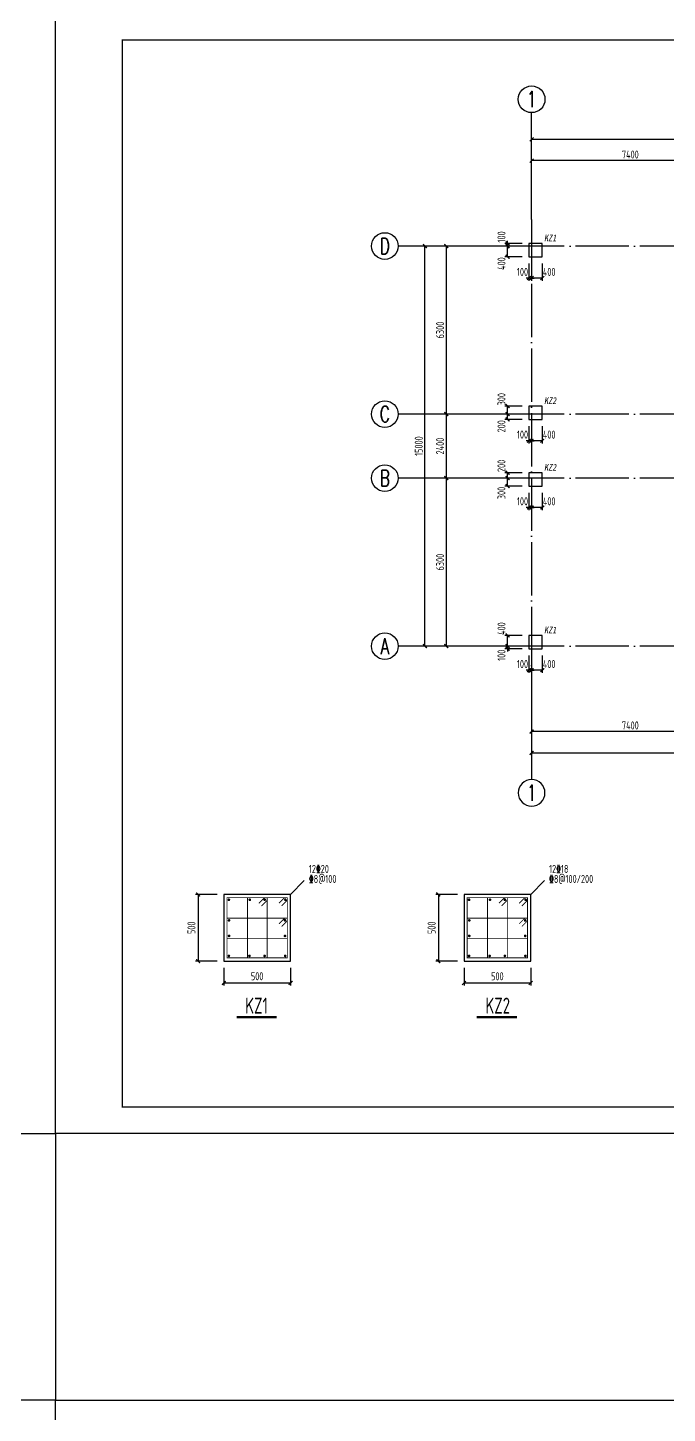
# Model space of a CAD drawing. Extents: x 9731685 to 18866768, y -962146 to 194094.
# Drawn here: x 9776014 to 9799983, y -59194 to -7251 of the extents above; entities that cross this region are included whole.
import ezdxf
from ezdxf.enums import TextEntityAlignment as Align

# ---------------------------------------------------------------- set-up
doc = ezdxf.new("R2010")
doc.units = 0
doc.header["$LTSCALE"] = 1000
doc.linetypes.add('DOTE', pattern=[2.42, 2, -0.2, 0.02, -0.2])
doc.layers.get('0').update_dxf_attribs({"linetype": 'CONTINUOUS'})
doc.layers.get('Defpoints').update_dxf_attribs({"linetype": 'CONTINUOUS'})
for name, color, linetype in [('AXIS', 1, 'DOTE'), ('AXIS_DIM', 3, 'CONTINUOUS'), ('AXIS_NUM', 7, 'CONTINUOUS'), ('BEAM_DE_TEXT', 7, 'CONTINUOUS'), ('BORDER', 7, 'CONTINUOUS'), ('COLU', 7, 'CONTINUOUS'), ('COLU_DIM', 3, 'CONTINUOUS'), ('DIM', 3, 'CONTINUOUS'), ('PUB_TEXT', 7, 'CONTINUOUS'), ('TEXT', 7, 'CONTINUOUS'), ('柱', 2, 'CONTINUOUS'), ('柱__纵筋', 1, 'CONTINUOUS'), ('柱__钢筋标注', 7, 'CONTINUOUS')]:
    doc.layers.add(name, color=color, linetype=linetype)
doc.styles.add('STYLE3', font='simhei.ttf', dxfattribs={"width": 0.9})
doc.styles.add('TSSD_Axis', font='Complex.shx', dxfattribs={"width": 0.7, "bigfont": 'hztxt.shx'})
doc.styles.add('TSSD_Dimension', font='Tssdeng.shx', dxfattribs={"width": 0.7, "bigfont": 'hztxt.shx'})
doc.styles.add('TSSD_Rein', font='Tssdeng.shx', dxfattribs={"width": 0.7, "bigfont": 'hztxt.shx'})
doc.dimstyles.new('TSSD_100_100$0', dxfattribs={"dimtxt": 300, "dimasz": 100, "dimexe": 100, "dimexo": 250, "dimgap": 80, "dimtad": 1, "dimdec": 0, "dimzin": 0, "dimdsep": 46, "dimtxsty": 'TSSD_Dimension', "dimblk1": 'ARCHTICK', "dimblk2": 'ARCHTICK', "dimsah": 1, "dimcen": 0, "dimclrd": 3, "dimclre": 256, "dimclrt": 7, "dimadec": 1, "dimazin": 0, "dimtfac": 1, "dimtdec": 0, "dimtix": 1, "dimtmove": 2, "dimatfit": 3, "dimldrblk": 'ARCHTICK', "dimfxl": 1, "dimtolj": 1, "dimtzin": 0, "dimarcsym": 0})
doc.dimstyles.new('TSSD_20_100', dxfattribs={"dimtxt": 300, "dimasz": 100, "dimexe": 100, "dimexo": 250, "dimgap": 100, "dimtad": 1, "dimdec": 0, "dimlfac": 0.2, "dimzin": 0, "dimdsep": 46, "dimtxsty": 'TSSD_Dimension', "dimblk": 'ARCHTICK', "dimcen": 0, "dimclrt": 7, "dimadec": 0, "dimazin": 0, "dimtfac": 1, "dimtdec": 0, "dimtix": 1, "dimtmove": 2, "dimatfit": 3, "dimldrblk": 'ARCHTICK', "dimfxl": 1, "dimtolj": 1, "dimtzin": 0, "dimarcsym": 0})

# ---------------------------------------------------------------- blocks, each defined once
blk = doc.blocks.new('ts_axno')
at = {"color": 0, "linetype": 'ByBlock', "lineweight": -2}
blk.add_circle((0, 0), 0.5, dxfattribs=at)
at = {"color": 0, "linetype": 'ByBlock', "lineweight": -2, "style": 'TSSD_Axis', "width": 0.7}
blk.add_attdef('A', text='', height=0.6, dxfattribs=at).set_placement((0, 0), align=Align.MIDDLE_CENTER)
blk = doc.blocks.new('_ArchTick')
at = {"color": 0, "linetype": 'ByBlock', "const_width": 0.5}
blk.add_lwpolyline([(-0.71, -0.71), (0.71, 0.71)], dxfattribs=at)
blk = doc.blocks.new('*D177')
at = {"layer": 'AXIS_DIM', "lineweight": -2}
for p, q in [((9794899, -14185), (9794899, -12135)), ((9802299, -14185), (9802299, -12135))]:
    blk.add_line(p, q, dxfattribs=at)
at = {"layer": 'AXIS_DIM', "color": 3, "lineweight": -2}
blk.add_line((9802299, -12235), (9794899, -12235), dxfattribs=at)
at = {"layer": 'Defpoints', "color": 0}
for p in [(9794899, -12235), (9794899, -14435), (9802299, -14435)]:
    blk.add_point(p, dxfattribs=at)
at = {"layer": 'AXIS_DIM', "color": 3, "lineweight": -2, "xscale": 100, "yscale": 100, "zscale": 100, "rotation": 180}
blk.add_blockref('_ArchTick', (9794899, -12235), dxfattribs=at)
at = {"layer": 'AXIS_DIM', "color": 3, "lineweight": -2, "xscale": 100, "yscale": 100, "zscale": 100}
blk.add_blockref('_ArchTick', (9802299, -12235), dxfattribs=at)
at = {"layer": 'AXIS_DIM', "color": 7, "insert": (9798599, -12005), "char_height": 300, "attachment_point": 5, "style": 'TSSD_Dimension'}
blk.add_mtext('\\A1;7400', dxfattribs=at)
blk = doc.blocks.new('*D178')
at = {"layer": 'AXIS_DIM', "lineweight": -2}
for p, q in [((9794899, -14185), (9794899, -11335)), ((9816899, -14185), (9816899, -11335))]:
    blk.add_line(p, q, dxfattribs=at)
at = {"layer": 'AXIS_DIM', "color": 3, "lineweight": -2}
blk.add_line((9794899, -11435), (9816899, -11435), dxfattribs=at)
at = {"layer": 'Defpoints', "color": 0}
for p in [(9816899, -11435), (9794899, -14435), (9816899, -14435)]:
    blk.add_point(p, dxfattribs=at)
at = {"layer": 'AXIS_DIM', "color": 3, "lineweight": -2, "xscale": 100, "yscale": 100, "zscale": 100, "rotation": 180}
blk.add_blockref('_ArchTick', (9794899, -11435), dxfattribs=at)
at = {"layer": 'AXIS_DIM', "color": 3, "lineweight": -2, "xscale": 100, "yscale": 100, "zscale": 100}
blk.add_blockref('_ArchTick', (9816899, -11435), dxfattribs=at)
at = {"layer": 'AXIS_DIM', "color": 7, "insert": (9805899, -11205), "char_height": 300, "attachment_point": 5, "style": 'TSSD_Dimension'}
blk.add_mtext('\\A1;22000', dxfattribs=at)
blk = doc.blocks.new('*D179')
at = {"layer": 'AXIS_DIM', "lineweight": -2}
for p, q in [((9793649, -15435), (9791599, -15435)), ((9793649, -21735), (9791599, -21735))]:
    blk.add_line(p, q, dxfattribs=at)
at = {"layer": 'AXIS_DIM', "color": 3, "lineweight": -2}
blk.add_line((9791699, -15435), (9791699, -21735), dxfattribs=at)
at = {"layer": 'Defpoints', "color": 0}
for p in [(9793899, -15435), (9791699, -21735), (9793899, -21735)]:
    blk.add_point(p, dxfattribs=at)
at = {"layer": 'AXIS_DIM', "color": 3, "lineweight": -2, "xscale": 100, "yscale": 100, "zscale": 100}
for p, rotation in [((9791699, -15435), 90), ((9791699, -21735), 270)]:
    blk.add_blockref('_ArchTick', p, dxfattribs=dict(at, rotation=rotation))
at = {"layer": 'AXIS_DIM', "color": 7, "insert": (9791469, -18585), "char_height": 300, "attachment_point": 5, "rotation": 90, "style": 'TSSD_Dimension'}
blk.add_mtext('\\A1;6300', dxfattribs=at)
blk = doc.blocks.new('*D180')
at = {"layer": 'AXIS_DIM', "lineweight": -2}
for p, q in [((9793649, -21735), (9791599, -21735)), ((9793649, -24135), (9791599, -24135))]:
    blk.add_line(p, q, dxfattribs=at)
at = {"layer": 'AXIS_DIM', "color": 3, "lineweight": -2}
blk.add_line((9791699, -21735), (9791699, -24135), dxfattribs=at)
at = {"layer": 'Defpoints', "color": 0}
for p in [(9793899, -21735), (9791699, -24135), (9793899, -24135)]:
    blk.add_point(p, dxfattribs=at)
at = {"layer": 'AXIS_DIM', "color": 3, "lineweight": -2, "xscale": 100, "yscale": 100, "zscale": 100}
for p, rotation in [((9791699, -21735), 90), ((9791699, -24135), 270)]:
    blk.add_blockref('_ArchTick', p, dxfattribs=dict(at, rotation=rotation))
at = {"layer": 'AXIS_DIM', "color": 7, "insert": (9791469, -22935), "char_height": 300, "attachment_point": 5, "rotation": 90, "style": 'TSSD_Dimension'}
blk.add_mtext('\\A1;2400', dxfattribs=at)
blk = doc.blocks.new('*D181')
at = {"layer": 'AXIS_DIM', "lineweight": -2}
for p, q in [((9793649, -24135), (9791599, -24135)), ((9793649, -30435), (9791599, -30435))]:
    blk.add_line(p, q, dxfattribs=at)
at = {"layer": 'AXIS_DIM', "color": 3, "lineweight": -2}
blk.add_line((9791699, -24135), (9791699, -30435), dxfattribs=at)
at = {"layer": 'Defpoints', "color": 0}
for p in [(9793899, -24135), (9791699, -30435), (9793899, -30435)]:
    blk.add_point(p, dxfattribs=at)
at = {"layer": 'AXIS_DIM', "color": 3, "lineweight": -2, "xscale": 100, "yscale": 100, "zscale": 100}
for p, rotation in [((9791699, -24135), 90), ((9791699, -30435), 270)]:
    blk.add_blockref('_ArchTick', p, dxfattribs=dict(at, rotation=rotation))
at = {"layer": 'AXIS_DIM', "color": 7, "insert": (9791469, -27285), "char_height": 300, "attachment_point": 5, "rotation": 90, "style": 'TSSD_Dimension'}
blk.add_mtext('\\A1;6300', dxfattribs=at)
blk = doc.blocks.new('*D182')
at = {"layer": 'AXIS_DIM', "lineweight": -2}
for p, q in [((9793649, -15435), (9790799, -15435)), ((9793649, -30435), (9790799, -30435))]:
    blk.add_line(p, q, dxfattribs=at)
at = {"layer": 'AXIS_DIM', "color": 3, "lineweight": -2}
blk.add_line((9790899, -30435), (9790899, -15435), dxfattribs=at)
at = {"layer": 'Defpoints', "color": 0}
for p in [(9790899, -15435), (9793899, -15435), (9793899, -30435)]:
    blk.add_point(p, dxfattribs=at)
at = {"layer": 'AXIS_DIM', "color": 3, "lineweight": -2, "xscale": 100, "yscale": 100, "zscale": 100}
for p, rotation in [((9790899, -15435), 90), ((9790899, -30435), 270)]:
    blk.add_blockref('_ArchTick', p, dxfattribs=dict(at, rotation=rotation))
at = {"layer": 'AXIS_DIM', "color": 7, "insert": (9790669, -22935), "char_height": 300, "attachment_point": 5, "rotation": 90, "style": 'TSSD_Dimension'}
blk.add_mtext('\\A1;15000', dxfattribs=at)
blk = doc.blocks.new('*D185')
at = {"layer": 'AXIS_DIM', "lineweight": -2}
for p, q in [((9794899, -31685), (9794899, -33735)), ((9802299, -31685), (9802299, -33735))]:
    blk.add_line(p, q, dxfattribs=at)
at = {"layer": 'AXIS_DIM', "color": 3, "lineweight": -2}
blk.add_line((9802299, -33635), (9794899, -33635), dxfattribs=at)
at = {"layer": 'Defpoints', "color": 0}
for p in [(9794899, -31435), (9802299, -31435), (9794899, -33635)]:
    blk.add_point(p, dxfattribs=at)
at = {"layer": 'AXIS_DIM', "color": 3, "lineweight": -2, "xscale": 100, "yscale": 100, "zscale": 100, "rotation": 180}
blk.add_blockref('_ArchTick', (9794899, -33635), dxfattribs=at)
at = {"layer": 'AXIS_DIM', "color": 3, "lineweight": -2, "xscale": 100, "yscale": 100, "zscale": 100}
blk.add_blockref('_ArchTick', (9802299, -33635), dxfattribs=at)
at = {"layer": 'AXIS_DIM', "color": 7, "insert": (9798599, -33405), "char_height": 300, "attachment_point": 5, "style": 'TSSD_Dimension'}
blk.add_mtext('\\A1;7400', dxfattribs=at)
blk = doc.blocks.new('*D186')
at = {"layer": 'AXIS_DIM', "lineweight": -2}
for p, q in [((9794899, -31685), (9794899, -34535)), ((9816899, -31685), (9816899, -34535))]:
    blk.add_line(p, q, dxfattribs=at)
at = {"layer": 'AXIS_DIM', "color": 3, "lineweight": -2}
blk.add_line((9794899, -34435), (9816899, -34435), dxfattribs=at)
at = {"layer": 'Defpoints', "color": 0}
for p in [(9794899, -31435), (9816899, -31435), (9816899, -34435)]:
    blk.add_point(p, dxfattribs=at)
at = {"layer": 'AXIS_DIM', "color": 3, "lineweight": -2, "xscale": 100, "yscale": 100, "zscale": 100, "rotation": 180}
blk.add_blockref('_ArchTick', (9794899, -34435), dxfattribs=at)
at = {"layer": 'AXIS_DIM', "color": 3, "lineweight": -2, "xscale": 100, "yscale": 100, "zscale": 100}
blk.add_blockref('_ArchTick', (9816899, -34435), dxfattribs=at)
at = {"layer": 'AXIS_DIM', "color": 7, "insert": (9805899, -34205), "char_height": 300, "attachment_point": 5, "style": 'TSSD_Dimension'}
blk.add_mtext('\\A1;22000', dxfattribs=at)
blk = doc.blocks.new('*D255')
at = {"layer": 'COLU_DIM', "lineweight": -2}
for p, q in [((9794899, -16085), (9794899, -16735)), ((9795299, -16085), (9795299, -16735))]:
    blk.add_line(p, q, dxfattribs=at)
at = {"layer": 'COLU_DIM', "color": 3, "lineweight": -2}
blk.add_line((9795299, -16635), (9794899, -16635), dxfattribs=at)
at = {"layer": 'Defpoints', "color": 0}
for p in [(9794899, -15835), (9795299, -15835), (9794899, -16635)]:
    blk.add_point(p, dxfattribs=at)
at = {"layer": 'COLU_DIM', "color": 3, "lineweight": -2, "xscale": 100, "yscale": 100, "zscale": 100, "rotation": 180}
blk.add_blockref('_ArchTick', (9794899, -16635), dxfattribs=at)
at = {"layer": 'COLU_DIM', "color": 3, "lineweight": -2, "xscale": 100, "yscale": 100, "zscale": 100}
blk.add_blockref('_ArchTick', (9795299, -16635), dxfattribs=at)
at = {"layer": 'COLU_DIM', "color": 7, "insert": (9795557, -16405), "char_height": 300, "attachment_point": 5, "style": 'TSSD_Dimension'}
blk.add_mtext('\\A1;400', dxfattribs=at)
blk = doc.blocks.new('*D256')
at = {"layer": 'COLU_DIM', "lineweight": -2}
for p, q in [((9794799, -16085), (9794799, -16735)), ((9794899, -16085), (9794899, -16735))]:
    blk.add_line(p, q, dxfattribs=at)
at = {"layer": 'COLU_DIM', "color": 3, "lineweight": -2}
for p, q in [((9794799, -16635), (9794699, -16635)), ((9794899, -16635), (9794799, -16635)), ((9794899, -16635), (9794999, -16635))]:
    blk.add_line(p, q, dxfattribs=at)
at = {"layer": 'Defpoints', "color": 0}
for p in [(9794799, -15835), (9794899, -15835), (9794799, -16635)]:
    blk.add_point(p, dxfattribs=at)
at = {"layer": 'COLU_DIM', "color": 3, "lineweight": -2, "xscale": 100, "yscale": 100, "zscale": 100}
blk.add_blockref('_ArchTick', (9794799, -16635), dxfattribs=at)
at = {"layer": 'COLU_DIM', "color": 3, "lineweight": -2, "xscale": 100, "yscale": 100, "zscale": 100, "rotation": 180}
blk.add_blockref('_ArchTick', (9794899, -16635), dxfattribs=at)
at = {"layer": 'COLU_DIM', "color": 7, "insert": (9794557, -16405), "char_height": 300, "attachment_point": 5, "style": 'TSSD_Dimension'}
blk.add_mtext('\\A1;100', dxfattribs=at)
blk = doc.blocks.new('*D257')
at = {"layer": 'COLU_DIM', "lineweight": -2}
for p, q in [((9794549, -15435), (9793899, -15435)), ((9794549, -15835), (9793899, -15835))]:
    blk.add_line(p, q, dxfattribs=at)
at = {"layer": 'COLU_DIM', "color": 3, "lineweight": -2}
blk.add_line((9793999, -15835), (9793999, -15435), dxfattribs=at)
at = {"layer": 'Defpoints', "color": 0}
for p in [(9793999, -15435), (9794799, -15435), (9794799, -15835)]:
    blk.add_point(p, dxfattribs=at)
at = {"layer": 'COLU_DIM', "color": 3, "lineweight": -2, "xscale": 100, "yscale": 100, "zscale": 100}
for p, rotation in [((9793999, -15435), 90), ((9793999, -15835), 270)]:
    blk.add_blockref('_ArchTick', p, dxfattribs=dict(at, rotation=rotation))
at = {"layer": 'COLU_DIM', "color": 7, "insert": (9793769, -16093), "char_height": 300, "attachment_point": 5, "rotation": 90, "style": 'TSSD_Dimension'}
blk.add_mtext('\\A1;400', dxfattribs=at)
blk = doc.blocks.new('*D258')
at = {"layer": 'COLU_DIM', "lineweight": -2}
for p, q in [((9794549, -15335), (9793899, -15335)), ((9794549, -15435), (9793899, -15435))]:
    blk.add_line(p, q, dxfattribs=at)
at = {"layer": 'COLU_DIM', "color": 3, "lineweight": -2}
for p, q in [((9793999, -15335), (9793999, -15235)), ((9793999, -15435), (9793999, -15335)), ((9793999, -15435), (9793999, -15535))]:
    blk.add_line(p, q, dxfattribs=at)
at = {"layer": 'Defpoints', "color": 0}
for p in [(9793999, -15335), (9794799, -15335), (9794799, -15435)]:
    blk.add_point(p, dxfattribs=at)
at = {"layer": 'COLU_DIM', "color": 3, "lineweight": -2, "xscale": 100, "yscale": 100, "zscale": 100}
for p, rotation in [((9793999, -15335), 270), ((9793999, -15435), 90)]:
    blk.add_blockref('_ArchTick', p, dxfattribs=dict(at, rotation=rotation))
at = {"layer": 'COLU_DIM', "color": 7, "insert": (9793769, -15093), "char_height": 300, "attachment_point": 5, "rotation": 90, "style": 'TSSD_Dimension'}
blk.add_mtext('\\A1;100', dxfattribs=at)
blk = doc.blocks.new('*D259')
at = {"layer": 'COLU_DIM', "lineweight": -2}
for p, q in [((9794899, -22185), (9794899, -22835)), ((9795299, -22185), (9795299, -22835))]:
    blk.add_line(p, q, dxfattribs=at)
at = {"layer": 'COLU_DIM', "color": 3, "lineweight": -2}
blk.add_line((9795299, -22735), (9794899, -22735), dxfattribs=at)
at = {"layer": 'Defpoints', "color": 0}
for p in [(9794899, -21935), (9795299, -21935), (9794899, -22735)]:
    blk.add_point(p, dxfattribs=at)
at = {"layer": 'COLU_DIM', "color": 3, "lineweight": -2, "xscale": 100, "yscale": 100, "zscale": 100, "rotation": 180}
blk.add_blockref('_ArchTick', (9794899, -22735), dxfattribs=at)
at = {"layer": 'COLU_DIM', "color": 3, "lineweight": -2, "xscale": 100, "yscale": 100, "zscale": 100}
blk.add_blockref('_ArchTick', (9795299, -22735), dxfattribs=at)
at = {"layer": 'COLU_DIM', "color": 7, "insert": (9795557, -22505), "char_height": 300, "attachment_point": 5, "style": 'TSSD_Dimension'}
blk.add_mtext('\\A1;400', dxfattribs=at)
blk = doc.blocks.new('*D260')
at = {"layer": 'COLU_DIM', "lineweight": -2}
for p, q in [((9794799, -22185), (9794799, -22835)), ((9794899, -22185), (9794899, -22835))]:
    blk.add_line(p, q, dxfattribs=at)
at = {"layer": 'COLU_DIM', "color": 3, "lineweight": -2}
for p, q in [((9794799, -22735), (9794699, -22735)), ((9794899, -22735), (9794799, -22735)), ((9794899, -22735), (9794999, -22735))]:
    blk.add_line(p, q, dxfattribs=at)
at = {"layer": 'Defpoints', "color": 0}
for p in [(9794799, -21935), (9794899, -21935), (9794799, -22735)]:
    blk.add_point(p, dxfattribs=at)
at = {"layer": 'COLU_DIM', "color": 3, "lineweight": -2, "xscale": 100, "yscale": 100, "zscale": 100}
blk.add_blockref('_ArchTick', (9794799, -22735), dxfattribs=at)
at = {"layer": 'COLU_DIM', "color": 3, "lineweight": -2, "xscale": 100, "yscale": 100, "zscale": 100, "rotation": 180}
blk.add_blockref('_ArchTick', (9794899, -22735), dxfattribs=at)
at = {"layer": 'COLU_DIM', "color": 7, "insert": (9794557, -22505), "char_height": 300, "attachment_point": 5, "style": 'TSSD_Dimension'}
blk.add_mtext('\\A1;100', dxfattribs=at)
blk = doc.blocks.new('*D261')
at = {"layer": 'COLU_DIM', "lineweight": -2}
for p, q in [((9794549, -21735), (9793899, -21735)), ((9794549, -21935), (9793899, -21935))]:
    blk.add_line(p, q, dxfattribs=at)
at = {"layer": 'COLU_DIM', "color": 3, "lineweight": -2}
blk.add_line((9793999, -21935), (9793999, -21735), dxfattribs=at)
at = {"layer": 'Defpoints', "color": 0}
for p in [(9793999, -21735), (9794799, -21735), (9794799, -21935)]:
    blk.add_point(p, dxfattribs=at)
at = {"layer": 'COLU_DIM', "color": 3, "lineweight": -2, "xscale": 100, "yscale": 100, "zscale": 100}
for p, rotation in [((9793999, -21735), 90), ((9793999, -21935), 270)]:
    blk.add_blockref('_ArchTick', p, dxfattribs=dict(at, rotation=rotation))
at = {"layer": 'COLU_DIM', "color": 7, "insert": (9793769, -22193), "char_height": 300, "attachment_point": 5, "rotation": 90, "style": 'TSSD_Dimension'}
blk.add_mtext('\\A1;200', dxfattribs=at)
blk = doc.blocks.new('*D262')
at = {"layer": 'COLU_DIM', "lineweight": -2}
for p, q in [((9794549, -21435), (9793899, -21435)), ((9794549, -21735), (9793899, -21735))]:
    blk.add_line(p, q, dxfattribs=at)
at = {"layer": 'COLU_DIM', "color": 3, "lineweight": -2}
blk.add_line((9793999, -21735), (9793999, -21435), dxfattribs=at)
at = {"layer": 'Defpoints', "color": 0}
for p in [(9793999, -21435), (9794799, -21435), (9794799, -21735)]:
    blk.add_point(p, dxfattribs=at)
at = {"layer": 'COLU_DIM', "color": 3, "lineweight": -2, "xscale": 100, "yscale": 100, "zscale": 100}
for p, rotation in [((9793999, -21435), 90), ((9793999, -21735), 270)]:
    blk.add_blockref('_ArchTick', p, dxfattribs=dict(at, rotation=rotation))
at = {"layer": 'COLU_DIM', "color": 7, "insert": (9793769, -21177), "char_height": 300, "attachment_point": 5, "rotation": 90, "style": 'TSSD_Dimension'}
blk.add_mtext('\\A1;300', dxfattribs=at)
blk = doc.blocks.new('*D263')
at = {"layer": 'COLU_DIM', "lineweight": -2}
for p, q in [((9794899, -24685), (9794899, -25335)), ((9795299, -24685), (9795299, -25335))]:
    blk.add_line(p, q, dxfattribs=at)
at = {"layer": 'COLU_DIM', "color": 3, "lineweight": -2}
blk.add_line((9795299, -25235), (9794899, -25235), dxfattribs=at)
at = {"layer": 'Defpoints', "color": 0}
for p in [(9794899, -24435), (9795299, -24435), (9794899, -25235)]:
    blk.add_point(p, dxfattribs=at)
at = {"layer": 'COLU_DIM', "color": 3, "lineweight": -2, "xscale": 100, "yscale": 100, "zscale": 100, "rotation": 180}
blk.add_blockref('_ArchTick', (9794899, -25235), dxfattribs=at)
at = {"layer": 'COLU_DIM', "color": 3, "lineweight": -2, "xscale": 100, "yscale": 100, "zscale": 100}
blk.add_blockref('_ArchTick', (9795299, -25235), dxfattribs=at)
at = {"layer": 'COLU_DIM', "color": 7, "insert": (9795557, -25005), "char_height": 300, "attachment_point": 5, "style": 'TSSD_Dimension'}
blk.add_mtext('\\A1;400', dxfattribs=at)
blk = doc.blocks.new('*D264')
at = {"layer": 'COLU_DIM', "lineweight": -2}
for p, q in [((9794799, -24685), (9794799, -25335)), ((9794899, -24685), (9794899, -25335))]:
    blk.add_line(p, q, dxfattribs=at)
at = {"layer": 'COLU_DIM', "color": 3, "lineweight": -2}
for p, q in [((9794799, -25235), (9794699, -25235)), ((9794899, -25235), (9794799, -25235)), ((9794899, -25235), (9794999, -25235))]:
    blk.add_line(p, q, dxfattribs=at)
at = {"layer": 'Defpoints', "color": 0}
for p in [(9794799, -24435), (9794899, -24435), (9794799, -25235)]:
    blk.add_point(p, dxfattribs=at)
at = {"layer": 'COLU_DIM', "color": 3, "lineweight": -2, "xscale": 100, "yscale": 100, "zscale": 100}
blk.add_blockref('_ArchTick', (9794799, -25235), dxfattribs=at)
at = {"layer": 'COLU_DIM', "color": 3, "lineweight": -2, "xscale": 100, "yscale": 100, "zscale": 100, "rotation": 180}
blk.add_blockref('_ArchTick', (9794899, -25235), dxfattribs=at)
at = {"layer": 'COLU_DIM', "color": 7, "insert": (9794557, -25005), "char_height": 300, "attachment_point": 5, "style": 'TSSD_Dimension'}
blk.add_mtext('\\A1;100', dxfattribs=at)
blk = doc.blocks.new('*D265')
at = {"layer": 'COLU_DIM', "lineweight": -2}
for p, q in [((9794549, -24135), (9793899, -24135)), ((9794549, -24435), (9793899, -24435))]:
    blk.add_line(p, q, dxfattribs=at)
at = {"layer": 'COLU_DIM', "color": 3, "lineweight": -2}
blk.add_line((9793999, -24435), (9793999, -24135), dxfattribs=at)
at = {"layer": 'Defpoints', "color": 0}
for p in [(9793999, -24135), (9794799, -24135), (9794799, -24435)]:
    blk.add_point(p, dxfattribs=at)
at = {"layer": 'COLU_DIM', "color": 3, "lineweight": -2, "xscale": 100, "yscale": 100, "zscale": 100}
for p, rotation in [((9793999, -24135), 90), ((9793999, -24435), 270)]:
    blk.add_blockref('_ArchTick', p, dxfattribs=dict(at, rotation=rotation))
at = {"layer": 'COLU_DIM', "color": 7, "insert": (9793769, -24693), "char_height": 300, "attachment_point": 5, "rotation": 90, "style": 'TSSD_Dimension'}
blk.add_mtext('\\A1;300', dxfattribs=at)
blk = doc.blocks.new('*D266')
at = {"layer": 'COLU_DIM', "lineweight": -2}
for p, q in [((9794549, -23935), (9793899, -23935)), ((9794549, -24135), (9793899, -24135))]:
    blk.add_line(p, q, dxfattribs=at)
at = {"layer": 'COLU_DIM', "color": 3, "lineweight": -2}
blk.add_line((9793999, -24135), (9793999, -23935), dxfattribs=at)
at = {"layer": 'Defpoints', "color": 0}
for p in [(9793999, -23935), (9794799, -23935), (9794799, -24135)]:
    blk.add_point(p, dxfattribs=at)
at = {"layer": 'COLU_DIM', "color": 3, "lineweight": -2, "xscale": 100, "yscale": 100, "zscale": 100}
for p, rotation in [((9793999, -23935), 90), ((9793999, -24135), 270)]:
    blk.add_blockref('_ArchTick', p, dxfattribs=dict(at, rotation=rotation))
at = {"layer": 'COLU_DIM', "color": 7, "insert": (9793769, -23677), "char_height": 300, "attachment_point": 5, "rotation": 90, "style": 'TSSD_Dimension'}
blk.add_mtext('\\A1;200', dxfattribs=at)
blk = doc.blocks.new('*D267')
at = {"layer": 'COLU_DIM', "lineweight": -2}
for p, q in [((9794899, -30785), (9794899, -31435)), ((9795299, -30785), (9795299, -31435))]:
    blk.add_line(p, q, dxfattribs=at)
at = {"layer": 'COLU_DIM', "color": 3, "lineweight": -2}
blk.add_line((9795299, -31335), (9794899, -31335), dxfattribs=at)
at = {"layer": 'Defpoints', "color": 0}
for p in [(9794899, -30535), (9795299, -30535), (9794899, -31335)]:
    blk.add_point(p, dxfattribs=at)
at = {"layer": 'COLU_DIM', "color": 3, "lineweight": -2, "xscale": 100, "yscale": 100, "zscale": 100, "rotation": 180}
blk.add_blockref('_ArchTick', (9794899, -31335), dxfattribs=at)
at = {"layer": 'COLU_DIM', "color": 3, "lineweight": -2, "xscale": 100, "yscale": 100, "zscale": 100}
blk.add_blockref('_ArchTick', (9795299, -31335), dxfattribs=at)
at = {"layer": 'COLU_DIM', "color": 7, "insert": (9795557, -31105), "char_height": 300, "attachment_point": 5, "style": 'TSSD_Dimension'}
blk.add_mtext('\\A1;400', dxfattribs=at)
blk = doc.blocks.new('*D268')
at = {"layer": 'COLU_DIM', "lineweight": -2}
for p, q in [((9794799, -30785), (9794799, -31435)), ((9794899, -30785), (9794899, -31435))]:
    blk.add_line(p, q, dxfattribs=at)
at = {"layer": 'COLU_DIM', "color": 3, "lineweight": -2}
for p, q in [((9794799, -31335), (9794699, -31335)), ((9794899, -31335), (9794799, -31335)), ((9794899, -31335), (9794999, -31335))]:
    blk.add_line(p, q, dxfattribs=at)
at = {"layer": 'Defpoints', "color": 0}
for p in [(9794799, -30535), (9794899, -30535), (9794799, -31335)]:
    blk.add_point(p, dxfattribs=at)
at = {"layer": 'COLU_DIM', "color": 3, "lineweight": -2, "xscale": 100, "yscale": 100, "zscale": 100}
blk.add_blockref('_ArchTick', (9794799, -31335), dxfattribs=at)
at = {"layer": 'COLU_DIM', "color": 3, "lineweight": -2, "xscale": 100, "yscale": 100, "zscale": 100, "rotation": 180}
blk.add_blockref('_ArchTick', (9794899, -31335), dxfattribs=at)
at = {"layer": 'COLU_DIM', "color": 7, "insert": (9794557, -31105), "char_height": 300, "attachment_point": 5, "style": 'TSSD_Dimension'}
blk.add_mtext('\\A1;100', dxfattribs=at)
blk = doc.blocks.new('*D269')
at = {"layer": 'COLU_DIM', "lineweight": -2}
for p, q in [((9794549, -30435), (9793899, -30435)), ((9794549, -30535), (9793899, -30535))]:
    blk.add_line(p, q, dxfattribs=at)
at = {"layer": 'COLU_DIM', "color": 3, "lineweight": -2}
for p, q in [((9793999, -30435), (9793999, -30335)), ((9793999, -30535), (9793999, -30435)), ((9793999, -30535), (9793999, -30635))]:
    blk.add_line(p, q, dxfattribs=at)
at = {"layer": 'Defpoints', "color": 0}
for p in [(9793999, -30435), (9794799, -30435), (9794799, -30535)]:
    blk.add_point(p, dxfattribs=at)
at = {"layer": 'COLU_DIM', "color": 3, "lineweight": -2, "xscale": 100, "yscale": 100, "zscale": 100}
for p, rotation in [((9793999, -30435), 270), ((9793999, -30535), 90)]:
    blk.add_blockref('_ArchTick', p, dxfattribs=dict(at, rotation=rotation))
at = {"layer": 'COLU_DIM', "color": 7, "insert": (9793769, -30777), "char_height": 300, "attachment_point": 5, "rotation": 90, "style": 'TSSD_Dimension'}
blk.add_mtext('\\A1;100', dxfattribs=at)
blk = doc.blocks.new('*D270')
at = {"layer": 'COLU_DIM', "lineweight": -2}
for p, q in [((9794549, -30035), (9793899, -30035)), ((9794549, -30435), (9793899, -30435))]:
    blk.add_line(p, q, dxfattribs=at)
at = {"layer": 'COLU_DIM', "color": 3, "lineweight": -2}
blk.add_line((9793999, -30435), (9793999, -30035), dxfattribs=at)
at = {"layer": 'Defpoints', "color": 0}
for p in [(9793999, -30035), (9794799, -30035), (9794799, -30435)]:
    blk.add_point(p, dxfattribs=at)
at = {"layer": 'COLU_DIM', "color": 3, "lineweight": -2, "xscale": 100, "yscale": 100, "zscale": 100}
for p, rotation in [((9793999, -30035), 90), ((9793999, -30435), 270)]:
    blk.add_blockref('_ArchTick', p, dxfattribs=dict(at, rotation=rotation))
at = {"layer": 'COLU_DIM', "color": 7, "insert": (9793769, -29777), "char_height": 300, "attachment_point": 5, "rotation": 90, "style": 'TSSD_Dimension'}
blk.add_mtext('\\A1;400', dxfattribs=at)
blk = doc.blocks.new('*D271')
at = {"layer": 'Defpoints', "color": 0}
for p in [(9783362, -42243, 0), (9785862, -42243, 0), (9785862, -43061)]:
    blk.add_point(p, dxfattribs=at)
at = {"layer": 'DIM', "color": 0, "lineweight": -2}
for p, q in [((9783362, -42493), (9783362, -43161)), ((9785862, -42493), (9785862, -43161)), ((9783362, -43061), (9785862, -43061))]:
    blk.add_line(p, q, dxfattribs=at)
at = {"layer": 'DIM', "color": 0, "lineweight": -2, "xscale": 100, "yscale": 100, "zscale": 100, "rotation": 180}
blk.add_blockref('_ArchTick', (9783362, -43061), dxfattribs=at)
at = {"layer": 'DIM', "color": 0, "lineweight": -2, "xscale": 100, "yscale": 100, "zscale": 100}
blk.add_blockref('_ArchTick', (9785862, -43061), dxfattribs=at)
at = {"layer": 'DIM', "color": 7, "insert": (9784612, -42811), "char_height": 300, "attachment_point": 5, "style": 'TSSD_Dimension'}
blk.add_mtext('\\A1;500', dxfattribs=at)
blk = doc.blocks.new('*D273')
at = {"layer": 'Defpoints', "color": 0}
for p in [(9783362, -39743, 0), (9782400, -42243), (9783362, -42243, 0)]:
    blk.add_point(p, dxfattribs=at)
at = {"layer": 'DIM', "color": 0, "lineweight": -2}
for p, q in [((9783112, -39743), (9782300, -39743)), ((9782400, -39743), (9782400, -42243)), ((9783112, -42243), (9782300, -42243))]:
    blk.add_line(p, q, dxfattribs=at)
at = {"layer": 'DIM', "color": 0, "lineweight": -2, "xscale": 100, "yscale": 100, "zscale": 100}
for p, rotation in [((9782400, -39743), 90), ((9782400, -42243), 270)]:
    blk.add_blockref('_ArchTick', p, dxfattribs=dict(at, rotation=rotation))
at = {"layer": 'DIM', "color": 7, "insert": (9782150, -40993), "char_height": 300, "attachment_point": 5, "rotation": 90, "style": 'TSSD_Dimension'}
blk.add_mtext('\\A1;500', dxfattribs=at)
blk = doc.blocks.new('*D272')
at = {"layer": 'Defpoints', "color": 0}
for p in [(9792365, -42243, 0), (9794865, -42243, 0), (9794865, -43061)]:
    blk.add_point(p, dxfattribs=at)
at = {"layer": 'DIM', "color": 0, "lineweight": -2}
for p, q in [((9792365, -42493), (9792365, -43161)), ((9794865, -42493), (9794865, -43161)), ((9792365, -43061), (9794865, -43061))]:
    blk.add_line(p, q, dxfattribs=at)
at = {"layer": 'DIM', "color": 0, "lineweight": -2, "xscale": 100, "yscale": 100, "zscale": 100, "rotation": 180}
blk.add_blockref('_ArchTick', (9792365, -43061), dxfattribs=at)
at = {"layer": 'DIM', "color": 0, "lineweight": -2, "xscale": 100, "yscale": 100, "zscale": 100}
blk.add_blockref('_ArchTick', (9794865, -43061), dxfattribs=at)
at = {"layer": 'DIM', "color": 7, "insert": (9793615, -42811), "char_height": 300, "attachment_point": 5, "style": 'TSSD_Dimension'}
blk.add_mtext('\\A1;500', dxfattribs=at)
blk = doc.blocks.new('*D274')
at = {"layer": 'Defpoints', "color": 0}
for p in [(9792365, -39743, 0), (9791403, -42243), (9792365, -42243, 0)]:
    blk.add_point(p, dxfattribs=at)
at = {"layer": 'DIM', "color": 0, "lineweight": -2}
for p, q in [((9792115, -39743), (9791303, -39743)), ((9791403, -39743), (9791403, -42243)), ((9792115, -42243), (9791303, -42243))]:
    blk.add_line(p, q, dxfattribs=at)
at = {"layer": 'DIM', "color": 0, "lineweight": -2, "xscale": 100, "yscale": 100, "zscale": 100}
for p, rotation in [((9791403, -39743), 90), ((9791403, -42243), 270)]:
    blk.add_blockref('_ArchTick', p, dxfattribs=dict(at, rotation=rotation))
at = {"layer": 'DIM', "color": 7, "insert": (9791153, -40993), "char_height": 300, "attachment_point": 5, "rotation": 90, "style": 'TSSD_Dimension'}
blk.add_mtext('\\A1;500', dxfattribs=at)

msp = doc.modelspace()

# ---------------------------------------------------------------- linework, layer by layer
at = {"const_width": 80, "elevation": 0}
for points in [[(9783839.6, -44343.1), (9785346.8, -44343.1)], [(9792842.3, -44343.1), (9794349.5, -44343.1)]]:
    msp.add_lwpolyline(points, dxfattribs=at)
at = {"layer": 'AXIS'}
for p, q in [((9794898.5, -14435.1, 0), (9794898.5, -31435.1, 0)), ((9817898.5, -15435.1, 0), (9793898.5, -15435.1, 0)), ((9817898.5, -21735.1, 0), (9793898.5, -21735.1, 0)), ((9817898.5, -24135.1, 0), (9793898.5, -24135.1, 0)), ((9817898.5, -30435.1, 0), (9793898.5, -30435.1, 0))]:
    msp.add_line(p, q, dxfattribs=at)
at = {"layer": 'AXIS_NUM'}
for p, q in [((9794898.5, -14435.1, 0), (9794898.5, -10435.1, 0)), ((9793898.5, -15435.1, 0), (9789898.5, -15435.1, 0)), ((9793898.5, -21735.1, 0), (9789898.5, -21735.1, 0)), ((9793898.5, -24135.1, 0), (9789898.5, -24135.1, 0)), ((9793898.5, -30435.1, 0), (9789898.5, -30435.1, 0)), ((9794898.5, -31435.1, 0), (9794898.5, -35435.1, 0))]:
    msp.add_line(p, q, dxfattribs=at)
at = {"layer": 'BEAM_DE_TEXT', "elevation": 0}
for points in [[(9783362.5, -42243), (9785862.5, -42243), (9785862.4, -39743), (9783362.4, -39743), (9783362.5, -42243)], [(9792365.1, -42243), (9794865.1, -42243), (9794865.1, -39743), (9792365.1, -39743), (9792365.1, -42243)]]:
    msp.add_lwpolyline(points, dxfattribs=at)
at = {"layer": 'BORDER'}
for points in [[(9777056.8, -48706.3), (9777056.8, -6706.3), (9836456.8, -6706.3), (9836456.8, -48706.3)], [(9777056.8, -100706.3), (9777056.8, -58706.3), (9836456.8, -58706.3), (9836456.8, -100706.3)]]:
    msp.add_lwpolyline(points, close=True, dxfattribs=at)
at = {"layer": 'BORDER', "const_width": 50}
msp.add_lwpolyline([(9779556.8, -47706.3), (9779556.8, -7706.3), (9835456.8, -7706.3), (9835456.8, -47706.3)], close=True, dxfattribs=at)
at = {"layer": 'COLU', "ltscale": 1}
for points in [[(9795298.5, -15835.1), (9795298.5, -15335.1), (9794798.5, -15335.1), (9794798.5, -15835.1)], [(9795298.5, -21935.1), (9795298.5, -21435.1), (9794798.5, -21435.1), (9794798.5, -21935.1)], [(9795298.5, -24435.1), (9795298.5, -23935.1), (9794798.5, -23935.1), (9794798.5, -24435.1)], [(9795298.5, -30535.1), (9795298.5, -30035.1), (9794798.5, -30035.1), (9794798.5, -30535.1)]]:
    msp.add_lwpolyline(points, close=True, dxfattribs=at)
at = {"layer": 'PUB_TEXT', "const_width": 50, "elevation": 0}
for points in [[(9783526.9, -39942, 1), (9783576.9, -39942, 1)], [(9784310.9, -39942, 1), (9784360.9, -39942, 1)], [(9784870.9, -39942, 1), (9784920.9, -39942, 1)], [(9785645.9, -39942, 1), (9785695.9, -39942, 1)], [(9792529.6, -39942, 1), (9792579.6, -39942, 1)], [(9793313.6, -39942, 1), (9793363.6, -39942, 1)], [(9793873.6, -39942, 1), (9793923.6, -39942, 1)], [(9794648.6, -39942, 1), (9794698.6, -39942, 1)], [(9783559.4, -40691, 1), (9783559.4, -40741, 1)], [(9785656.4, -40691, 1), (9785656.4, -40741, 1)], [(9792562.1, -40691, 1), (9792562.1, -40741, 1)], [(9794659.1, -40691, 1), (9794659.1, -40741, 1)], [(9783559.4, -41272, 1), (9783559.4, -41322, 1)], [(9785656.4, -41272, 1), (9785656.4, -41322, 1)], [(9792562.1, -41272, 1), (9792562.1, -41322, 1)], [(9794659.1, -41272, 1), (9794659.1, -41322, 1)], [(9783526.9, -42046, 1), (9783576.9, -42046, 1)], [(9784297.9, -42046, 1), (9784347.9, -42046, 1)], [(9784918, -42046, -1), (9784868, -42046, -1)], [(9785689, -42046, -1), (9785639, -42046, -1)], [(9792529.6, -42046, 1), (9792579.6, -42046, 1)], [(9793300.6, -42046, 1), (9793350.6, -42046, 1)], [(9793920.6, -42046, -1), (9793870.6, -42046, -1)], [(9794691.6, -42046, -1), (9794641.6, -42046, -1)]]:
    msp.add_lwpolyline(points, format="xyb", close=True, dxfattribs=at)
at = {"layer": '柱'}
msp.add_lwpolyline([(9732136.8, -48706.3), (9777056.8, -48706.3), (9777056.8, -58706.3), (9732136.8, -58706.3)], close=True, dxfattribs=at)
at = {"layer": '柱__纵筋', "const_width": 35, "elevation": 0}
for points in [[(9783482.5, -42123), (9785742.5, -42123), (9785742.4, -39863), (9783482.4, -39863), (9783482.5, -42123)], [(9784774.2, -40175.1), (9784986.5, -39963), (9784986.5, -39863), (9784886.5, -39863), (9784674.3, -40075)], [(9785530.2, -40175.1), (9785742.4, -39963), (9785742.4, -39863), (9785642.5, -39863), (9785430.3, -40075)], [(9792485.1, -42123), (9794745.1, -42123), (9794745.1, -39863), (9792485.1, -39863), (9792485.1, -42123)], [(9793776.9, -40175.1), (9793989.1, -39963), (9793989.1, -39863), (9793889.2, -39863), (9793677, -40075)], [(9794532.9, -40175.1), (9794745.1, -39963), (9794745.1, -39863), (9794645.2, -39863), (9794433, -40075)], [(9785430.4, -40844.2), (9785642.4, -40632), (9785742.4, -40632), (9785742.4, -40731.9), (9785530.4, -40944.1)], [(9794433, -40844.2), (9794645.1, -40632), (9794745.1, -40632), (9794745.1, -40731.9), (9794533.1, -40944.1)]]:
    msp.add_lwpolyline(points, dxfattribs=at)
for points in [[(9784246, -39863), (9784246, -42123), (9784986.5, -42123), (9784986.5, -39863)], [(9793248.6, -39863), (9793248.6, -42123), (9793989.1, -42123), (9793989.1, -39863)], [(9785742.4, -40632), (9783482.4, -40632), (9783482.4, -41387.5), (9785742.4, -41387.5)], [(9794745.1, -40632), (9792485.1, -40632), (9792485.1, -41387.5), (9794745.1, -41387.5)]]:
    msp.add_lwpolyline(points, close=True, dxfattribs=at)
at = {"layer": '柱__钢筋标注'}
for p, q in [((9785862.4, -39743, 0), (9786378.8, -39226.6, 0)), ((9794865.1, -39743, 0), (9795381.5, -39226.6, 0))]:
    msp.add_line(p, q, dxfattribs=at)

# ---------------------------------------------------------------- block references
at = {"layer": 'AXIS_NUM'}
ref = msp.add_blockref('ts_axno', (9794898.5, -9935.1, 0), dxfattribs=dict(at, xscale=1000, yscale=1000, zscale=1000))
ref.add_attrib('1', '1', dxfattribs={"height": 600, "style": 'TSSD_Axis', "width": 0.7}).set_placement((9794898.5, -9935.1, 0), align=Align.MIDDLE_CENTER)
ref = msp.add_blockref('ts_axno', (9789398.5, -15435.1, 0), dxfattribs=dict(at, xscale=1000, yscale=1000, zscale=1000))
ref.add_attrib('D', 'D', dxfattribs={"height": 600, "style": 'TSSD_Axis', "width": 0.7}).set_placement((9789398.5, -15435.1, 0), align=Align.MIDDLE_CENTER)
ref = msp.add_blockref('ts_axno', (9789398.5, -21735.1, 0), dxfattribs=dict(at, xscale=1000, yscale=1000, zscale=1000))
ref.add_attrib('C', 'C', dxfattribs={"height": 600, "style": 'TSSD_Axis', "width": 0.7}).set_placement((9789398.5, -21735.1, 0), align=Align.MIDDLE_CENTER)
ref = msp.add_blockref('ts_axno', (9789398.5, -24135.1, 0), dxfattribs=dict(at, xscale=1000, yscale=1000, zscale=1000))
ref.add_attrib('B', 'B', dxfattribs={"height": 600, "style": 'TSSD_Axis', "width": 0.7}).set_placement((9789398.5, -24135.1, 0), align=Align.MIDDLE_CENTER)
ref = msp.add_blockref('ts_axno', (9789398.5, -30435.1, 0), dxfattribs=dict(at, xscale=1000, yscale=1000, zscale=1000))
ref.add_attrib('A', 'A', dxfattribs={"height": 600, "style": 'TSSD_Axis', "width": 0.7}).set_placement((9789398.5, -30435.1, 0), align=Align.MIDDLE_CENTER)
ref = msp.add_blockref('ts_axno', (9794898.5, -35935.1, 0), dxfattribs=dict(at, xscale=-1000, yscale=1000, zscale=1000, rotation=180))
ref.add_attrib('1', '1', dxfattribs={"height": 600, "style": 'TSSD_Axis', "width": 0.7}).set_placement((9794898.5, -35935.1, 0), align=Align.MIDDLE_CENTER)

# ---------------------------------------------------------------- texts
at = {"style": 'TSSD_Rein', "width": 0.7}
for s, p in [('KZ1', (9784165.6, -44211.7, 0)), ('KZ2', (9793168.2, -44211.7, 0))]:
    msp.add_text(s, height=600, dxfattribs=at).set_placement(p)
at = {"layer": 'TEXT', "color": 6, "style": 'STYLE3', "oblique": 10, "width": 0.9}
for p in [(9795366, -15255.5, 0), (9795366, -29955.5, 0)]:
    msp.add_text('KZ1', height=250, rotation=360, dxfattribs=at).set_placement(p)
at = {"layer": 'TEXT', "color": 2, "style": 'STYLE3', "oblique": 10, "width": 0.9}
for p in [(9795366, -21355.5, 0), (9795366, -23855.5, 0)]:
    msp.add_text('KZ2', height=250, rotation=360, dxfattribs=at).set_placement(p)
at = {"layer": 'TEXT', "style": 'TSSD_Rein', "width": 0.7}
for s, p in [('12%%13220', (9786551.5, -38936.4, 0)), ('12%%13218', (9795554.2, -38936.4, 0)), ('%%1328@100', (9786551.5, -39311.5, 0)), ('%%1328@100/200', (9795554.2, -39311.5, 0))]:
    msp.add_text(s, height=300, dxfattribs=at).set_placement(p)

# ---------------------------------------------------------------- dimensions: what is measured, and where the dimension line sits
at = {"layer": 'AXIS_DIM'}
for base, p1, p2, picture, middle in [((9816898.5, -11435.1, 0), (9794898.5, -14435.1, 0), (9816898.5, -14435.1, 0), '*D178', (9805898.5, -11205.1, 0)), ((9794898.5, -12235.1, 0), (9802298.5, -14435.1, 0), (9794898.5, -14435.1, 0), '*D177', (9798598.5, -12005.1, 0)), ((9794898.5, -33635.1, 0), (9802298.5, -31435.1, 0), (9794898.5, -31435.1, 0), '*D185', (9798598.5, -33405.1, 0)), ((9816898.5, -34435.1, 0), (9794898.5, -31435.1, 0), (9816898.5, -31435.1, 0), '*D186', (9805898.5, -34205.1, 0))]:
    dim = msp.add_linear_dim(base=base, p1=p1, p2=p2, dimstyle='TSSD_100_100$0', dxfattribs=at)
    dim.commit()
    dim.dimension.update_dxf_attribs({"geometry": picture, "text_midpoint": middle})
for base, p1, p2, picture, middle in [((9790898.5, -15435.1, 0), (9793898.5, -30435.1, 0), (9793898.5, -15435.1, 0), '*D182', (9790668.5, -22935.1, 0)), ((9791698.5, -21735.1, 0), (9793898.5, -15435.1, 0), (9793898.5, -21735.1, 0), '*D179', (9791468.5, -18585.1, 0)), ((9791698.5, -24135.1, 0), (9793898.5, -21735.1, 0), (9793898.5, -24135.1, 0), '*D180', (9791468.5, -22935.1, 0)), ((9791698.5, -30435.1, 0), (9793898.5, -24135.1, 0), (9793898.5, -30435.1, 0), '*D181', (9791468.5, -27285.1, 0))]:
    dim = msp.add_linear_dim(base=base, p1=p1, p2=p2, angle=90, dimstyle='TSSD_100_100$0', dxfattribs=at)
    dim.commit()
    dim.dimension.update_dxf_attribs({"geometry": picture, "text_midpoint": middle})
at = {"layer": 'COLU_DIM'}
for base, p1, p2, angle, picture, middle in [((9793998.5, -15335.1, 0), (9794798.5, -15435.1, 0), (9794798.5, -15335.1, 0), 90, '*D258', (9793768.5, -15093.1, 0)), ((9793998.5, -15435.1, 0), (9794798.5, -15835.1, 0), (9794798.5, -15435.1, 0), 90, '*D257', (9793768.5, -16093.1, 0)), ((9794798.5, -16635.1, 0), (9794898.5, -15835.1, 0), (9794798.5, -15835.1, 0), 180, '*D256', (9794556.6, -16405.1, 0)), ((9794898.5, -16635.1, 0), (9795298.5, -15835.1, 0), (9794898.5, -15835.1, 0), 180, '*D255', (9795556.6, -16405.1, 0)), ((9793998.5, -21435.1, 0), (9794798.5, -21735.1, 0), (9794798.5, -21435.1, 0), 90, '*D262', (9793768.5, -21177, 0)), ((9793998.5, -21735.1, 0), (9794798.5, -21935.1, 0), (9794798.5, -21735.1, 0), 90, '*D261', (9793768.5, -22193.1, 0)), ((9794798.5, -22735.1, 0), (9794898.5, -21935.1, 0), (9794798.5, -21935.1, 0), 180, '*D260', (9794556.6, -22505.1, 0)), ((9794898.5, -22735.1, 0), (9795298.5, -21935.1, 0), (9794898.5, -21935.1, 0), 180, '*D259', (9795556.6, -22505.1, 0)), ((9793998.5, -23935.1, 0), (9794798.5, -24135.1, 0), (9794798.5, -23935.1, 0), 90, '*D266', (9793768.5, -23677, 0)), ((9793998.5, -24135.1, 0), (9794798.5, -24435.1, 0), (9794798.5, -24135.1, 0), 90, '*D265', (9793768.5, -24693.1, 0)), ((9794798.5, -25235.1, 0), (9794898.5, -24435.1, 0), (9794798.5, -24435.1, 0), 180, '*D264', (9794556.6, -25005.1, 0)), ((9794898.5, -25235.1, 0), (9795298.5, -24435.1, 0), (9794898.5, -24435.1, 0), 180, '*D263', (9795556.6, -25005.1, 0)), ((9793998.5, -30035.1, 0), (9794798.5, -30435.1, 0), (9794798.5, -30035.1, 0), 90, '*D270', (9793768.5, -29777, 0)), ((9793998.5, -30435.1, 0), (9794798.5, -30535.1, 0), (9794798.5, -30435.1, 0), 90, '*D269', (9793768.5, -30777, 0)), ((9794798.5, -31335.1, 0), (9794898.5, -30535.1, 0), (9794798.5, -30535.1, 0), 180, '*D268', (9794556.6, -31105.1, 0)), ((9794898.5, -31335.1, 0), (9795298.5, -30535.1, 0), (9794898.5, -30535.1, 0), 180, '*D267', (9795556.6, -31105.1, 0))]:
    dim = msp.add_linear_dim(base=base, p1=p1, p2=p2, angle=angle, dimstyle='TSSD_100_100$0', dxfattribs=at)
    dim.commit()
    dim.dimension.update_dxf_attribs({"geometry": picture, "text_midpoint": middle, "dimtype": 160})
at = {"layer": 'DIM'}
for base, p1, p2, picture, middle in [((9782400.3, -42243, 0), (9783362.4, -39743, 0), (9783362.5, -42243, 0), '*D273', (9782150.3, -40993, 0)), ((9791403, -42243, 0), (9792365.1, -39743, 0), (9792365.1, -42243, 0), '*D274', (9791153, -40993, 0))]:
    dim = msp.add_linear_dim(base=base, p1=p1, p2=p2, angle=90, dimstyle='TSSD_20_100', dxfattribs=at)
    dim.commit()
    dim.dimension.update_dxf_attribs({"geometry": picture, "text_midpoint": middle})
for p1, p2, picture, middle in [((9783362.4, -42243, 0), (9785862.4, -42243, 0), '*D271', (9784612.4, -42811.4, 0)), ((9792365.1, -42243, 0), (9794865.1, -42243, 0), '*D272', (9793615.1, -42811.4, 0))]:
    dim = msp.add_aligned_dim(p1=p1, p2=p2, distance=-818.4, dimstyle='TSSD_20_100', dxfattribs=at)
    dim.commit()
    dim.dimension.update_dxf_attribs({"geometry": picture, "text_midpoint": middle})

doc.saveas('drawing.dxf')
